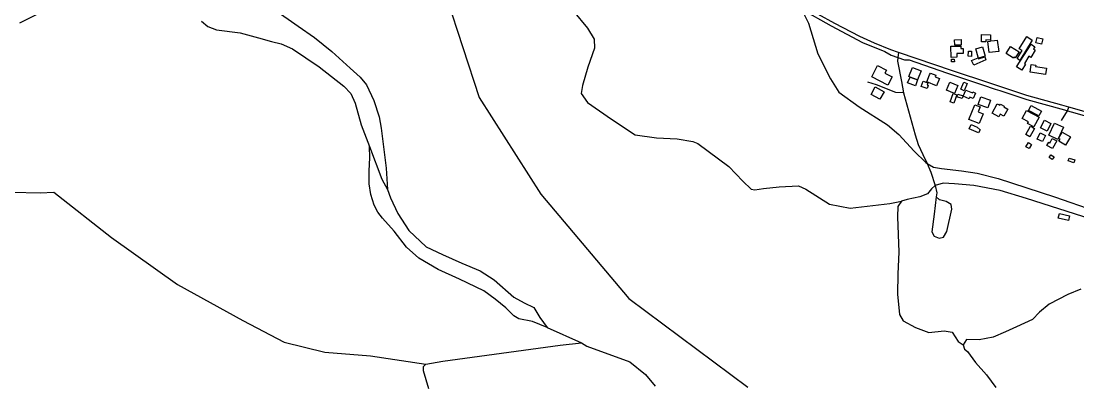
# Model space of a CAD drawing. Extents: x -8864 to 13231, y -7697 to 8949.
# Drawn here: x 1941 to 3268, y 2698 to 3156 of the extents above; entities that cross this region are included whole.
import ezdxf

# ---------------------------------------------------------------- set-up
doc = ezdxf.new("R2010")
doc.units = 0
for name, color, linetype in [('OSM_BUILDING_HOUSE', 9, 'CONTINUOUS'), ('OSM_BUILDING_YES', 9, 'CONTINUOUS'), ('OSM_HIGHWAY_CYCLEWAY', 8, 'CONTINUOUS'), ('OSM_HIGHWAY_FOOTWAY', 8, 'CONTINUOUS'), ('OSM_HIGHWAY_PATH', 8, 'CONTINUOUS'), ('OSM_HIGHWAY_SERVICE', 8, 'CONTINUOUS'), ('OSM_HIGHWAY_TERTIARY', 8, 'CONTINUOUS'), ('OSM_HIGHWAY_TRACK', 8, 'CONTINUOUS'), ('OSM_WATERWAY_RIVER', 4, 'CONTINUOUS')]:
    doc.layers.add(name, color=color, linetype=linetype)

msp = doc.modelspace()

# ---------------------------------------------------------------- linework, layer by layer
at = {"layer": 'OSM_BUILDING_HOUSE'}
for p, q in [((3197.726232, 3033.686706), (3203.246906, 3043.816563)), ((3203.246906, 3043.816563), (3219.073861, 3035.210076)), ((3205.689479, 3043.872161), (3208.790552, 3049.798851)), ((3218.706326, 3037.067031), (3205.689479, 3043.872161)), ((3208.790552, 3049.798851), (3221.807398, 3042.993721)), ((3221.807398, 3042.993721), (3218.706326, 3037.067031)), ((3205.528683, 3029.450179), (3197.726232, 3033.686706)), ((3204.433737, 3027.437551), (3205.528683, 3029.450179)), ((3212.465897, 3023.06759), (3204.433737, 3027.437551)), ((3219.073861, 3035.210076), (3212.465897, 3023.06759)), ((3220.811993, 3021.844446), (3225.551656, 3031.507285)), ((3225.551656, 3031.507285), (3233.798211, 3027.470909)), ((3233.798211, 3027.470909), (3229.058548, 3017.796951)), ((3231.156557, 3012.593028), (3238.369422, 3027.971286)), ((3238.369422, 3027.971286), (3249.48734, 3022.756244)), ((3229.058548, 3017.796951), (3220.811993, 3021.844446)), ((3242.274476, 3007.389106), (3231.156557, 3012.593028)), ((3249.48734, 3022.756244), (3242.274476, 3007.389106))]:
    msp.add_line(p, q, dxfattribs=at)
at = {"layer": 'OSM_BUILDING_YES'}
for p, q in [((3112.588397, 3132.372203), (3121.133574, 3132.805863)), ((3113.001873, 3125.555954), (3112.588397, 3132.372203)), ((3121.133574, 3132.805863), (3121.141231, 3125.756105)), ((3146.815047, 3129.792481), (3146.830361, 3138.932704)), ((3151.899274, 3129.937034), (3146.815047, 3129.792481)), ((3146.830361, 3138.932704), (3158.04782, 3138.832628)), ((3151.906931, 3132.22765), (3151.899274, 3129.937034)), ((3157.932966, 3132.149813), (3151.906931, 3132.22765)), ((3154.464359, 3130.392933), (3157.841082, 3130.815474)), ((3156.233119, 3116.404612), (3154.464359, 3130.392933)), ((3157.802797, 3131.104581), (3162.84874, 3131.749511)), ((3157.841082, 3130.815474), (3157.802797, 3131.104581)), ((3158.04782, 3138.832628), (3157.932966, 3132.149813)), ((3162.84874, 3131.749511), (3162.887024, 3131.449285)), ((3162.887024, 3131.449285), (3166.493457, 3131.894065)), ((3166.493457, 3131.894065), (3168.246903, 3117.927982)), ((3194.027916, 3121.019201), (3203.599127, 3136.38634)), ((3210.375544, 3132.127574), (3194.694072, 3106.419307)), ((3203.599127, 3136.38634), (3210.375544, 3132.127574)), ((3214.90847, 3128.435903), (3216.570032, 3135.329988)), ((3216.570032, 3135.329988), (3223.438333, 3133.673184)), ((3223.438333, 3133.673184), (3221.784428, 3126.767979)), ((3108.231582, 3124.32169), (3120.605243, 3124.499602)), ((3108.423006, 3110.433444), (3108.231582, 3124.32169)), ((3121.141231, 3125.756105), (3113.001873, 3125.555954)), ((3120.605243, 3124.499602), (3120.643528, 3121.375025)), ((3120.643528, 3121.375025), (3123.736944, 3121.419503)), ((3123.736944, 3121.419503), (3123.82117, 3115.314901)), ((3130.107542, 3111.778903), (3130.383192, 3118.228208)), ((3130.383192, 3118.228208), (3134.288246, 3118.061416)), ((3134.288246, 3118.061416), (3134.004939, 3111.61211)), ((3139.594526, 3120.996962), (3147.710913, 3123.409892)), ((3142.626685, 3110.778148), (3139.594526, 3120.996962)), ((3147.710913, 3123.409892), (3151.118264, 3111.945695)), ((3168.246903, 3117.927982), (3156.233119, 3116.404612)), ((3177.550119, 3115.459455), (3183.177991, 3124.166017)), ((3183.177991, 3124.166017), (3193.767579, 3117.294171)), ((3193.767579, 3117.294171), (3189.027916, 3109.944186)), ((3190.436798, 3098.702379), (3208.828837, 3126.868054)), ((3191.225466, 3108.854476), (3197.703261, 3119.195604)), ((3197.703261, 3119.195604), (3194.027916, 3121.019201)), ((3214.104488, 3119.551428), (3208.49193, 3110.266652)), ((3208.828837, 3126.868054), (3213.583814, 3123.754596)), ((3213.583814, 3123.754596), (3211.776769, 3120.963604)), ((3211.776769, 3120.963604), (3214.104488, 3119.551428)), ((3221.784428, 3126.767979), (3214.90847, 3128.435903)), ((3115.582272, 3110.533519), (3108.423006, 3110.433444)), ((3108.813512, 3108.020514), (3112.496514, 3108.198426)), ((3108.974308, 3104.651308), (3108.813512, 3108.020514)), ((3112.65731, 3104.82922), (3108.974308, 3104.651308)), ((3112.496514, 3108.198426), (3112.65731, 3104.82922)), ((3123.82117, 3115.314901), (3115.513359, 3115.192587)), ((3115.513359, 3115.192587), (3115.582272, 3110.533519)), ((3134.004939, 3111.61211), (3130.107542, 3111.778903)), ((3134.30356, 3106.675056), (3142.335721, 3109.921947)), ((3136.952872, 3100.481498), (3134.30356, 3106.675056)), ((3151.922245, 3107.24215), (3136.952872, 3100.481498)), ((3142.335721, 3109.921947), (3142.710912, 3108.654325)), ((3143.001877, 3109.521646), (3142.626685, 3110.778148)), ((3142.710912, 3108.654325), (3150.827299, 3111.078375)), ((3151.118264, 3111.945695), (3143.001877, 3109.521646)), ((3150.827299, 3111.078375), (3151.922245, 3107.24215)), ((3186.638941, 3109.555004), (3177.550119, 3115.459455)), ((3187.519493, 3110.922702), (3186.638941, 3109.555004)), ((3189.027916, 3109.944186), (3187.519493, 3110.922702)), ((3194.694072, 3106.419307), (3191.225466, 3108.854476)), ((3206.0417, 3111.767783), (3200.45977, 3102.594202)), ((3208.49193, 3110.266652), (3206.0417, 3111.767783)), ((3008.89007, 3085.792648), (3016.332644, 3100.025599)), ((3016.332644, 3100.025599), (3027.22851, 3094.332419)), ((3027.22851, 3094.332419), (3025.291297, 3090.640747)), ((3025.291297, 3090.640747), (3034.456689, 3085.848246)), ((3055.628207, 3086.281906), (3060.053935, 3097.623788)), ((3060.053935, 3097.623788), (3070.949801, 3093.353903)), ((3070.949801, 3093.353903), (3066.524074, 3082.000901)), ((3081.524075, 3088.38349), (3082.473539, 3090.740823)), ((3082.473539, 3090.740823), (3089.380125, 3087.960949)), ((3197.121331, 3094.31018), (3190.436798, 3098.702379)), ((3201.922251, 3101.671284), (3197.121331, 3094.31018)), ((3200.45977, 3102.594202), (3201.922251, 3101.671284)), ((3207.749204, 3091.630382), (3209.165743, 3101.515611)), ((3227.021794, 3088.861628), (3207.749204, 3091.630382)), ((3209.165743, 3101.515611), (3214.808929, 3100.703888)), ((3214.808929, 3100.703888), (3214.563906, 3098.947008)), ((3214.563906, 3098.947008), (3228.185653, 3096.989977)), ((3228.185653, 3096.989977), (3227.021794, 3088.861628)), ((3028.951328, 3075.318086), (3008.89007, 3085.792648)), ((3034.456689, 3085.848246), (3028.951328, 3075.318086)), ((3053.981959, 3078.387066), (3056.922235, 3085.737051)), ((3063.629739, 3074.595319), (3053.981959, 3078.387066)), ((3056.922235, 3085.737051), (3055.628207, 3086.281906)), ((3066.524074, 3082.000901), (3056.922235, 3085.737051)), ((3056.922235, 3085.737051), (3066.524074, 3082.000901)), ((3066.524074, 3082.000901), (3063.629739, 3074.595319)), ((3071.064656, 3073.883672), (3073.522543, 3080.477531)), ((3073.522543, 3080.477531), (3079.303554, 3078.331469)), ((3077.986556, 3079.587971), (3081.524075, 3088.38349)), ((3090.306618, 3074.628678), (3077.986556, 3079.587971)), ((3079.303554, 3078.331469), (3078.315805, 3075.67391)), ((3089.380125, 3087.960949), (3088.614428, 3086.048397)), ((3088.614428, 3086.048397), (3094.020248, 3083.868976)), ((3094.020248, 3083.868976), (3090.306618, 3074.628678)), ((3102.833419, 3069.369158), (3106.914583, 3079.143192)), ((3106.914583, 3079.143192), (3117.006468, 3074.906665)), ((3120.559302, 3070.41439), (3124.341844, 3079.298865)), ((3124.341844, 3079.298865), (3128.759915, 3077.508626)), ((3128.759915, 3077.508626), (3124.977373, 3068.546315)), ((3008.086089, 3063.998443), (3013.384711, 3073.494489)), ((3019.211664, 3057.749288), (3008.086089, 3063.998443)), ((3013.384711, 3073.494489), (3024.517943, 3067.245335)), ((3024.517943, 3067.245335), (3019.211664, 3057.749288)), ((3078.361747, 3071.170515), (3071.064656, 3073.883672)), ((3078.315805, 3075.67391), (3079.824228, 3075.106816)), ((3079.824228, 3075.106816), (3078.361747, 3071.170515)), ((3112.932961, 3065.132631), (3102.833419, 3069.369158)), ((3107.289775, 3054.747025), (3111.125916, 3065.121511)), ((3111.125916, 3065.121511), (3115.635871, 3063.431349)), ((3115.635871, 3063.431349), (3111.799729, 3053.079101)), ((3117.006468, 3074.906665), (3112.932961, 3065.132631)), ((3115.86558, 3060.695953), (3116.960526, 3064.142996)), ((3116.960526, 3064.142996), (3123.622089, 3062.030292)), ((3124.977373, 3068.546315), (3120.559302, 3070.41439)), ((3123.576147, 3061.541035), (3126.792074, 3069.435875)), ((3126.792074, 3069.435875), (3135.176455, 3065.999951)), ((3135.176455, 3065.999951), (3135.589931, 3067.011825)), ((3135.589931, 3067.011825), (3138.913056, 3065.655247)), ((3138.913056, 3065.655247), (3136.087634, 3058.705564)), ((3111.799729, 3053.079101), (3107.289775, 3054.747025)), ((3122.527143, 3058.58325), (3115.86558, 3060.695953)), ((3123.622089, 3062.030292), (3122.527143, 3058.58325)), ((3131.09529, 3058.449816), (3123.576147, 3061.541035)), ((3130.681814, 3032.619234), (3138.101417, 3051.044234)), ((3131.906929, 3060.417966), (3131.09529, 3058.449816)), ((3136.087634, 3058.705564), (3131.906929, 3060.417966)), ((3138.101417, 3051.044234), (3144.877834, 3048.297719)), ((3142.634342, 3051.411177), (3145.965124, 3060.929463)), ((3154.433731, 3047.274726), (3142.634342, 3051.411177)), ((3145.965124, 3060.929463), (3157.764512, 3056.781892)), ((3157.764512, 3056.781892), (3154.433731, 3047.274726)), ((3160.06926, 3040.358401), (3166.347974, 3052.278497)), ((3166.347974, 3052.278497), (3169.778296, 3050.47714)), ((3169.778296, 3050.47714), (3170.337255, 3051.533491)), ((3170.337255, 3051.533491), (3174.969721, 3049.098323)), ((3144.877834, 3048.297719), (3142.381662, 3042.093042)), ((3142.381662, 3042.093042), (3148.775231, 3039.5022)), ((3148.775231, 3039.5022), (3143.859457, 3027.292997)), ((3168.438327, 3035.955082), (3160.06926, 3040.358401)), ((3170.061604, 3039.046301), (3168.438327, 3035.955082)), ((3174.793611, 3036.555535), (3170.061604, 3039.046301)), ((3174.969721, 3049.098323), (3174.479675, 3048.164285)), ((3174.479675, 3048.164285), (3179.510303, 3045.517846)), ((3179.510303, 3045.517846), (3174.793611, 3036.555535)), ((3143.859457, 3027.292997), (3130.681814, 3032.619234)), ((3131.202488, 3020.688019), (3133.637404, 3026.036495)), ((3133.637404, 3026.036495), (3141.110606, 3023.023112)), ((3202.297442, 3013.749455), (3208.216279, 3024.057225)), ((3208.216279, 3024.057225), (3210.980445, 3022.456018)), ((3143.047819, 3015.606411), (3131.202488, 3020.688019)), ((3141.110606, 3023.023112), (3145.069258, 3019.509353)), ((3145.069258, 3019.509353), (3143.047819, 3015.606411)), ((3207.40464, 3010.79167), (3202.297442, 3013.749455)), ((3213.323477, 3021.110559), (3207.40464, 3010.79167)), ((3210.980445, 3022.456018), (3213.323477, 3021.110559)), ((3216.654259, 3007.822766), (3220.467429, 3015.62865)), ((3220.467429, 3015.62865), (3226.838027, 3012.515192)), ((3226.838027, 3012.515192), (3223.0172, 3004.709308)), ((3243.254568, 3008.678967), (3247.856406, 3016.70724)), ((3247.856406, 3016.70724), (3258.231598, 3010.769431)), ((3258.231598, 3010.769431), (3252.213221, 3000.261511)), ((3202.458239, 2998.293361), (3205.482741, 3003.408327)), ((3206.539403, 2995.880431), (3202.458239, 2998.293361)), ((3205.482741, 3003.408327), (3209.556249, 3000.995397)), ((3209.556249, 3000.995397), (3206.539403, 2995.880431)), ((3223.0172, 3004.709308), (3216.654259, 3007.822766)), ((3228.782897, 2999.972404), (3230.988104, 3003.808629)), ((3235.834965, 2995.969387), (3228.782897, 2999.972404)), ((3230.988104, 3003.808629), (3232.603724, 3002.818994)), ((3232.603724, 3002.818994), (3235.536343, 3008.801281)), ((3235.536343, 3008.801281), (3241.37861, 3005.743421)), ((3241.37861, 3005.743421), (3235.834965, 2995.969387)), ((3245.191781, 3007.567017), (3243.254568, 3008.678967)), ((3243.767585, 3005.087371), (3245.191781, 3007.567017)), ((3252.213221, 3000.261511), (3243.767585, 3005.087371)), ((3231.462836, 2984.783177), (3233.828839, 2988.174622)), ((3235.329605, 2982.070021), (3231.462836, 2984.783177)), ((3233.828839, 2988.174622), (3237.695608, 2985.461466)), ((3237.695608, 2985.461466), (3235.329605, 2982.070021)), ((3255.444462, 2980.591128), (3256.608321, 2984.104888)), ((3256.608321, 2984.104888), (3263.706331, 2981.758675)), ((3262.550129, 2978.244915), (3255.444462, 2980.591128)), ((3263.706331, 2981.758675), (3262.550129, 2978.244915)), ((3242.802807, 2908.714728), (3244.433741, 2914.552461)), ((3255.658857, 2905.712465), (3242.802807, 2908.714728)), ((3244.433741, 2914.552461), (3257.037111, 2911.594676)), ((3257.037111, 2911.594676), (3255.658857, 2905.712465))]:
    msp.add_line(p, q, dxfattribs=at)
at = {"layer": 'OSM_HIGHWAY_CYCLEWAY'}
for p, q in [((2920.651163, 3171.045799), (2957.91763, 3149.863165)), ((2957.91763, 3149.863165), (2997.197879, 3129.214267)), ((2997.197879, 3129.214267), (3025.275983, 3117.816787)), ((3025.275983, 3117.816787), (3033.300486, 3113.268915)), ((3050.191759, 3107.509017), (3055.727748, 3107.153194)), ((3055.727748, 3107.153194), (3102.565425, 3090.896495)), ((3102.565425, 3090.896495), (3147.695599, 3075.907419)), ((3147.695599, 3075.907419), (3163.936029, 3070.614541)), ((3169.747668, 3068.713108), (3203.675697, 3057.638093)), ((3203.675697, 3057.638093), (3250.789025, 3044.450375)), ((3259.28826, 3042.070803), (3302.527162, 3029.961676))]:
    msp.add_line(p, q, dxfattribs=at)
at = {"layer": 'OSM_HIGHWAY_FOOTWAY'}
for p, q in [((3033.300486, 3113.268915), (3041.776751, 3110.377847)), ((3041.776751, 3110.377847), (3050.191759, 3107.509017)), ((3163.936029, 3070.614541), (3169.747668, 3068.713108)), ((3250.789025, 3044.450375), (3254.778306, 3043.327306)), ((3254.778306, 3043.327306), (3259.28826, 3042.070803))]:
    msp.add_line(p, q, dxfattribs=at)
at = {"layer": 'OSM_HIGHWAY_PATH'}
for p, q in [((2661.04164, 3122.064433), (2652.626631, 3098.046329)), ((2652.626631, 3098.046329), (2646.049295, 3075.262489)), ((2646.049295, 3075.262489), (2644.410704, 3064.999197)), ((2644.410704, 3064.999197), (2652.213155, 3053.913063)), ((2652.213155, 3053.913063), (2682.404583, 3032.774907)), ((2682.404583, 3032.774907), (2712.182534, 3013.271317)), ((2712.182534, 3013.271317), (2738.882384, 3009.579646)), ((2738.882384, 3009.579646), (2764.5562, 3008.145231)), ((2764.5562, 3008.145231), (2784.471975, 3004.853861)), ((2784.471975, 3004.853861), (2790.635835, 3002.396453)), ((2790.635835, 3002.396453), (2829.449009, 2973.452414)), ((2829.449009, 2973.452414), (2847.113636, 2955.183087)), ((2847.113636, 2955.183087), (2857.795107, 2945.119947)), ((2857.795107, 2945.119947), (2862.105981, 2944.096953)), ((2862.105981, 2944.096953), (2873.200928, 2945.942789)), ((2873.200928, 2945.942789), (2892.710885, 2947.788625)), ((2892.710885, 2947.788625), (2917.144272, 2949.223039)), ((2917.144272, 2949.223039), (2926.386233, 2945.119947)), ((2926.386233, 2945.119947), (2955.758365, 2926.239048)), ((1929.85473, 2941.061332), (1965.183983, 2940.238489)), ((1965.183983, 2940.238489), (1982.435134, 2941.061332)), ((1982.435134, 2941.061332), (2054.724575, 2884.396397)), ((2054.724575, 2884.396397), (2137.695488, 2825.285174)), ((2137.695488, 2825.285174), (2219.847105, 2780.117795)), ((2219.847105, 2780.117795), (2271.600556, 2753.019591)), ((2271.600556, 2753.019591), (2322.534712, 2740.699193)), ((2322.534712, 2740.699193), (2380.038546, 2735.773258)), ((2380.038546, 2735.773258), (2449.326456, 2725.576683))]:
    msp.add_line(p, q, dxfattribs=at)
at = {"layer": 'OSM_HIGHWAY_SERVICE'}
for p, q in [((3042.504163, 3116.482448), (3041.776751, 3110.377847)), ((3041.776751, 3110.377847), (3041.233106, 3105.807735)), ((3041.233106, 3105.807735), (3046.233107, 3080.210663)), ((3014.831878, 3075.951897), (3003.951326, 3079.265506)), ((3046.233107, 3080.210663), (3048.890075, 3065.755323)), ((3039.318864, 3066.500329), (3014.831878, 3075.951897)), ((3048.890075, 3065.755323), (3039.318864, 3066.500329)), ((3247.151965, 3031.051386), (3254.778306, 3043.327306)), ((3254.778306, 3043.327306), (3256.378612, 3047.819581))]:
    msp.add_line(p, q, dxfattribs=at)
at = {"layer": 'OSM_HIGHWAY_TERTIARY'}
for p, q in [((2962.680264, 3152.887667), (2919.831868, 3176.183004)), ((2993.974295, 3136.486415), (2962.680264, 3152.887667)), ((3012.511817, 3128.102318), (2993.974295, 3136.486415)), ((3032.864039, 3119.762698), (3012.511817, 3128.102318)), ((3042.504163, 3116.482448), (3032.864039, 3119.762698)), ((3110.13051, 3093.465098), (3042.504163, 3116.482448)), ((3157.259152, 3077.897809), (3110.13051, 3093.465098)), ((3203.691011, 3062.552909), (3157.259152, 3077.897809)), ((3247.381674, 3050.332586), (3203.691011, 3062.552909)), ((3256.378612, 3047.819581), (3247.381674, 3050.332586)), ((3301.455187, 3035.210076), (3256.378612, 3047.819581))]:
    msp.add_line(p, q, dxfattribs=at)
at = {"layer": 'OSM_HIGHWAY_TRACK'}
for p, q in [((1939.716905, 3153.721629), (1993.935901, 3180.819833)), ((2258.438227, 3170.912365), (2289.27284, 3149.707492)), ((2920.651163, 3171.045799), (2929.471991, 3153.26573)), ((2634.34179, 3168.666227), (2652.006417, 3147.105531)), ((2167.756747, 3155.878811), (2175.674052, 3148.973606)), ((2175.674052, 3148.973606), (2186.822599, 3145.104022)), ((2186.822599, 3145.104022), (2216.240672, 3141.123244)), ((2289.27284, 3149.707492), (2309.563807, 3135.363347)), ((2652.006417, 3147.105531), (2660.429083, 3133.150568)), ((2929.471991, 3153.26573), (2941.179496, 3114.881241)), ((2216.240672, 3141.123244), (2239.242206, 3134.807372)), ((2239.242206, 3134.807372), (2255.520922, 3130.426292)), ((2255.520922, 3130.426292), (2267.672531, 3127.501865)), ((2309.563807, 3135.363347), (2331.393824, 3117.705592)), ((2660.429083, 3133.150568), (2661.04164, 3122.064433)), ((2267.672531, 3127.501865), (2281.899179, 3121.019201)), ((2281.899179, 3121.019201), (2315.413731, 3098.568945)), ((2331.393824, 3117.705592), (2354.410672, 3096.93438)), ((2941.179496, 3114.881241), (2957.197875, 3083.268523)), ((2315.413731, 3098.568945), (2346.309599, 3074.117181)), ((2354.410672, 3096.93438), (2366.730735, 3085.648095)), ((2366.730735, 3085.648095), (2374.747581, 3076.007495)), ((2957.197875, 3083.268523), (2967.46587, 3066.845033)), ((2346.309599, 3074.117181), (2355.161055, 3064.954719)), ((2355.161055, 3064.954719), (2360.474991, 3052.723277)), ((2374.747581, 3076.007495), (2384.104397, 3056.414949)), ((2967.46587, 3066.845033), (2992.932948, 3048.175405)), ((3048.890075, 3065.755323), (3063.308147, 3013.393632)), ((2360.474991, 3052.723277), (2368.200873, 3025.70291)), ((2384.104397, 3056.414949), (2390.78893, 3035.932843)), ((2992.932948, 3048.175405), (3028.66802, 3025.591715)), ((2368.200873, 3025.70291), (2378.821088, 2998.51575)), ((2390.78893, 3035.932843), (2393.461212, 3021.388547)), ((3028.66802, 3025.591715), (3043.040151, 3013.482588)), ((2393.461212, 3021.388547), (2399.433648, 2971.317471)), ((3043.040151, 3013.482588), (3062.351026, 2992.544583)), ((3063.308147, 3013.393632), (3067.151945, 3000.950919)), ((2379.027827, 2984.393995), (2378.821088, 2998.51575)), ((2378.821088, 2998.51575), (2393.989543, 2957.54042)), ((3067.151945, 3000.950919), (3073.193293, 2988.45261)), ((2378.18556, 2967.926026), (2379.027827, 2984.393995)), ((3062.351026, 2992.544583), (3076.929894, 2978.378349)), ((3073.193293, 2988.45261), (3078.522544, 2977.422073)), ((2399.433648, 2971.317471), (2401.179437, 2944.541733)), ((3076.929894, 2978.378349), (3078.522544, 2977.422073)), ((3078.522544, 2977.422073), (3086.378593, 2972.729647)), ((3078.522544, 2977.422073), (3082.978899, 2966.191385)), ((3086.378593, 2972.729647), (3096.43985, 2970.883811)), ((3096.43985, 2970.883811), (3121.393911, 2968.215133)), ((2378.10899, 2951.858359), (2378.18556, 2967.926026)), ((2393.989543, 2957.54042), (2401.179437, 2944.541733)), ((3082.978899, 2966.191385), (3088.668027, 2949.634461)), ((3121.393911, 2968.215133), (3141.210146, 2965.034958)), ((3141.210146, 2965.034958), (3167.504177, 2958.263187)), ((3167.504177, 2958.263187), (3238.14737, 2935.268076)), ((2380.115116, 2938.25922), (2378.10899, 2951.858359)), ((2401.179437, 2944.541733), (2405.023235, 2933.989334)), ((3083.813509, 2945.375695), (3078.813508, 2939.33781)), ((3088.668027, 2949.634461), (3083.813509, 2945.375695)), ((3098.484261, 2952.447692), (3088.668027, 2949.634461)), ((3088.668027, 2949.634461), (3090.52867, 2940.383043)), ((3112.588397, 2951.880598), (3098.484261, 2952.447692)), ((3137.060069, 2949.723417), (3112.588397, 2951.880598)), ((3169.916122, 2943.251872), (3137.060069, 2949.723417)), ((2384.433646, 2924.782395), (2380.115116, 2938.25922)), ((2405.023235, 2933.989334), (2414.364737, 2914.496864)), ((3053.200948, 2932.254694), (3046.087624, 2929.9196)), ((3069.234641, 2935.590541), (3053.200948, 2932.254694)), ((3078.813508, 2939.33781), (3069.234641, 2935.590541)), ((3089.908456, 2935.390391), (3087.213203, 2913.596185)), ((3090.52867, 2940.383043), (3089.908456, 2935.390391)), ((3093.844138, 2931.554166), (3089.908456, 2935.390391)), ((3102.412286, 2929.341387), (3093.844138, 2931.554166)), ((3203.024854, 2933.188731), (3169.916122, 2943.251872)), ((3284.096839, 2907.524942), (3203.024854, 2933.188731)), ((3238.14737, 2935.268076), (3288.675706, 2917.821592)), ((2389.157996, 2916.142549), (2384.433646, 2924.782395)), ((2955.758365, 2926.239048), (2981.838, 2921.313113)), ((2981.838, 2921.313113), (3031.746122, 2927.061891)), ((3031.746122, 2927.061891), (3046.087624, 2929.9196)), ((3041.539385, 2923.314621), (3041.32499, 2910.404891)), ((3046.087624, 2929.9196), (3041.539385, 2923.314621)), ((3108.76757, 2925.74979), (3102.412286, 2929.341387)), ((3102.963588, 2891.77974), (3109.594522, 2919.956535)), ((3109.594522, 2919.956535), (3108.76757, 2925.74979)), ((2394.916037, 2908.792564), (2389.157996, 2916.142549)), ((2409.517876, 2892.280117), (2394.916037, 2908.792564)), ((2414.364737, 2914.496864), (2427.963513, 2893.125199)), ((3041.32499, 2910.404891), (3042.787471, 2865.860203)), ((3087.213203, 2913.596185), (3084.449037, 2891.501753)), ((2424.961982, 2872.298389), (2409.517876, 2892.280117)), ((2427.963513, 2893.125199), (2449.625078, 2872.832125)), ((3084.449037, 2891.501753), (3087.213203, 2885.986485)), ((3099.096818, 2884.874535), (3102.963588, 2891.77974)), ((3087.213203, 2885.986485), (3093.568487, 2883.495718)), ((3093.568487, 2883.495718), (3099.096818, 2884.874535)), ((2440.658767, 2858.24335), (2424.961982, 2872.298389)), ((2449.625078, 2872.832125), (2470.145754, 2863.024732)), ((3042.787471, 2865.860203), (3041.746123, 2838.595207)), ((2464.770562, 2844.143834), (2440.658767, 2858.24335)), ((2470.145754, 2863.024732), (2494.433659, 2852.283302)), ((2494.433659, 2852.283302), (2517.358623, 2842.68718)), ((2491.562295, 2832.301574), (2464.770562, 2844.143834)), ((2517.358623, 2842.68718), (2534.885424, 2831.245222)), ((3041.746123, 2838.595207), (3041.118252, 2813.198286)), ((2521.960461, 2817.634963), (2491.562295, 2832.301574)), ((2534.885424, 2831.245222), (2559.900741, 2809.350941)), ((2536.278992, 2807.060326), (2521.960461, 2817.634963)), ((3041.118252, 2813.198286), (3043.828818, 2787.601214)), ((3255.000358, 2812.820223), (3231.73083, 2800.83341)), ((3271.455183, 2819.469679), (3255.000358, 2812.820223)), ((2549.57149, 2796.241059), (2536.278992, 2807.060326)), ((2559.900741, 2809.350941), (2572.902274, 2802.501334)), ((2572.902274, 2802.501334), (2585.038569, 2796.530166)), ((3231.73083, 2800.83341), (3219.464366, 2790.558999)), ((2559.556177, 2786.177918), (2549.57149, 2796.241059)), ((2565.934432, 2782.352813), (2559.556177, 2786.177918)), ((2585.038569, 2796.530166), (2592.320346, 2784.198649)), ((3043.828818, 2787.601214), (3048.407686, 2779.895405)), ((3219.464366, 2790.558999), (3210.735422, 2781.641165)), ((2583.139641, 2779.161519), (2565.934432, 2782.352813)), ((2601.792016, 2771.46683), (2583.139641, 2779.161519)), ((2592.320346, 2784.198649), (2601.792016, 2771.46683)), ((3048.407686, 2779.895405), (3064.027902, 2771.566905)), ((3190.467426, 2772.33415), (3176.707853, 2765.884844)), ((3210.735422, 2781.641165), (3190.467426, 2772.33415)), ((2601.792016, 2771.46683), (2644.525559, 2752.052195)), ((3064.027902, 2771.566905), (3080.475071, 2765.117599)), ((3080.475071, 2765.117599), (3099.640463, 2767.196944)), ((3099.640463, 2767.196944), (3109.632807, 2765.740291)), ((3109.632807, 2765.740291), (3117.335718, 2754.087063)), ((3161.325003, 2759.40218), (3143.683347, 2755.832823)), ((3176.707853, 2765.884844), (3161.325003, 2759.40218)), ((2470.520945, 2729.212758), (2617.971191, 2749.183366)), ((2617.971191, 2749.183366), (2644.525559, 2752.052195)), ((2644.525559, 2752.052195), (2651.546999, 2748.182612)), ((2651.546999, 2748.182612), (2705.199378, 2728.245362)), ((3117.335718, 2754.087063), (3123.729287, 2749.883894)), ((3127.848736, 2756.566709), (3123.729287, 2749.883894)), ((3123.729287, 2749.883894), (3125.138169, 2744.246312)), ((3143.683347, 2755.832823), (3127.848736, 2756.566709)), ((3125.138169, 2744.246312), (3128.981967, 2741.42196)), ((3128.981967, 2741.42196), (3139.081509, 2727.667148)), ((2446.294296, 2717.10363), (2446.600575, 2722.552181)), ((2446.600575, 2722.552181), (2449.326456, 2725.576683)), ((2449.326456, 2725.576683), (2470.520945, 2729.212758)), ((2705.199378, 2728.245362), (2724.839503, 2712.533519)), ((3139.081509, 2727.667148), (3152.841082, 2712.0665)), ((2452.955859, 2694.408745), (2446.294296, 2717.10363)), ((2724.839503, 2712.533519), (2737.121281, 2697.81131)), ((3152.841082, 2712.0665), (3164.79361, 2696.221223))]:
    msp.add_line(p, q, dxfattribs=at)
at = {"layer": 'OSM_WATERWAY_RIVER'}
for p, q in [((2446.516348, 3273.667596), (2516.240705, 3060.251174)), ((2516.240705, 3060.251174), (2593.553118, 2938.893031)), ((2593.553118, 2938.893031), (2703.935979, 2807.816451)), ((2703.935979, 2807.816451), (2853.591432, 2696.410254))]:
    msp.add_line(p, q, dxfattribs=at)

doc.saveas('drawing.dxf')
